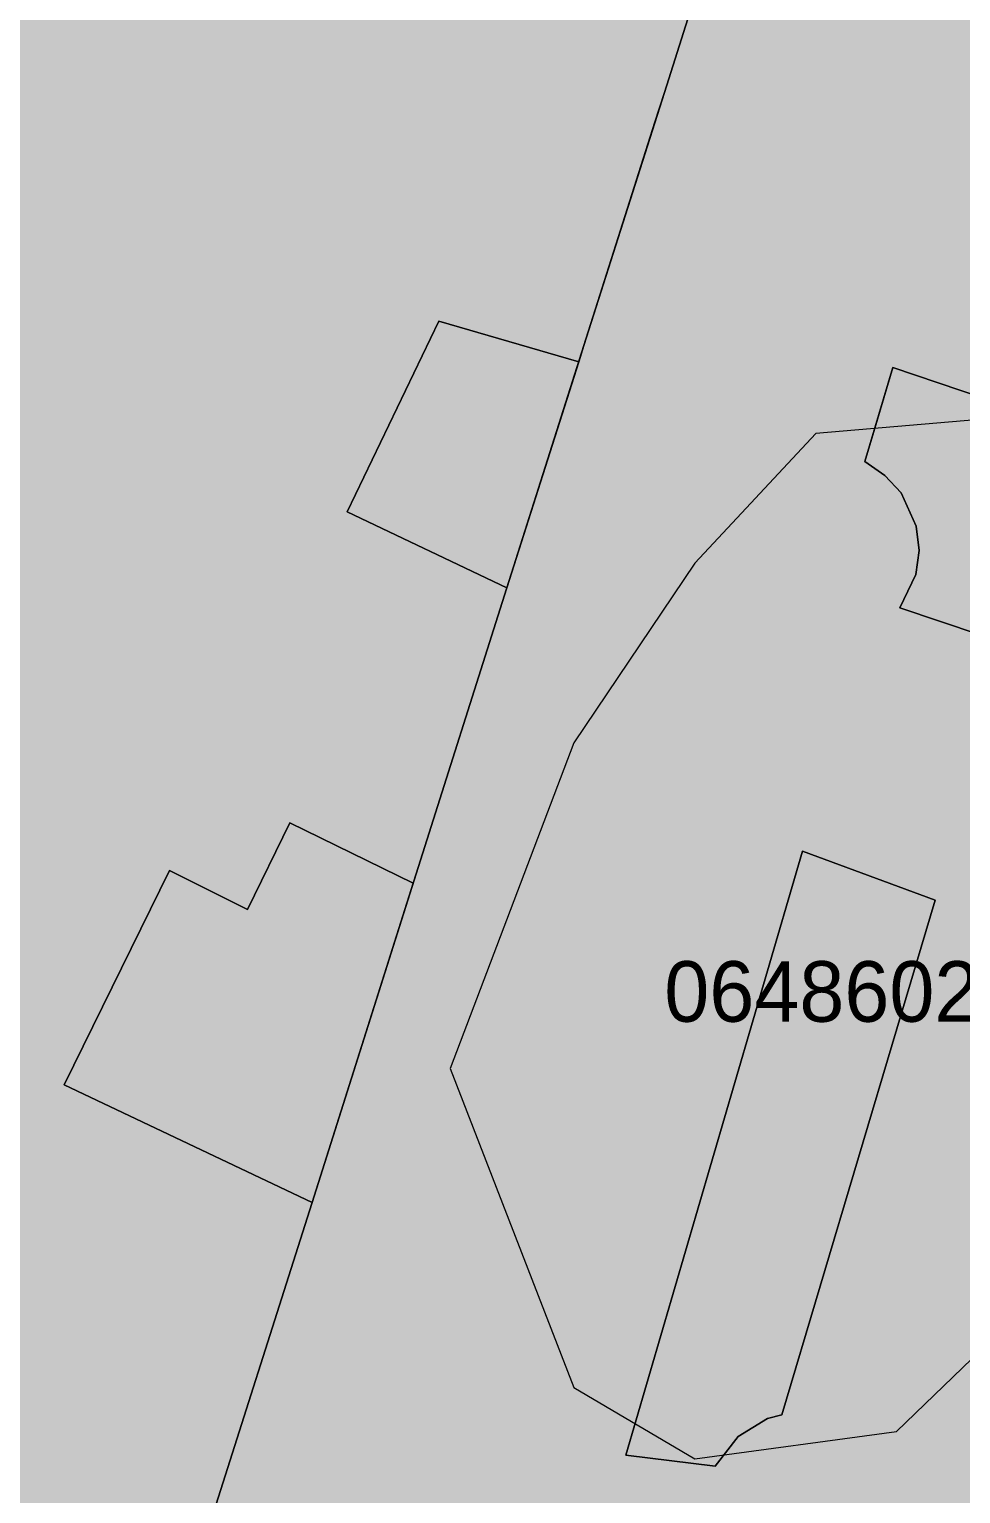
# Model space of a CAD drawing. Header units: metres. Extents: x -6 to 1255, y -2 to 532.
# Drawn here: x 885.21 to 900.59, y 147.87 to 172.07 of the extents above; entities that cross this region are included whole.
import ezdxf

# ---------------------------------------------------------------- set-up
doc = ezdxf.new("R2010")
doc.units = ezdxf.units.M
doc.header["$MEASUREMENT"] = 0
for name, color, linetype, lineweight, true_color in [('TPX_BUILDINGS', 7, 'CONTINUOUS', 0, 0x000000), ('TPX_BUILDINGS_HATCH', 7, 'CONTINUOUS', 0, 0xf0f0f0), ('TPX_BUILDINGS_SHADOWS_HATCH', 7, 'CONTINUOUS', 0, 0x000000), ('TPX_BUILDINGS_SHADOWS_OUTLINES', 7, 'CONTINUOUS', 0, 0x000000), ('TPX_CADASTRES', 7, 'CONTINUOUS', 0, 0x646464), ('TPX_CADASTRES_TEXT', 7, 'CONTINUOUS', 0, 0x000000), ('TPX_RELIEF_CONTOUR_LINES', 7, 'CONTINUOUS', 0, 0x969696)]:
    doc.layers.add(name, color=color, linetype=linetype, lineweight=lineweight, true_color=true_color)

msp = doc.modelspace()

# ---------------------------------------------------------------- hatches: boundary and pattern name
at = {"layer": 'TPX_BUILDINGS_HATCH'}
h = msp.add_hatch(color=256, dxfattribs=at)
h.paths.add_polyline_path([(847.669, 150.964), (847.669, 150.244), (847.799, 149.544), (848.039, 148.864), (848.399, 148.244), (849.129, 147.454), (850.029, 146.874), (850.708, 146.634), (851.408, 146.504), (852.478, 146.554), (853.178, 146.744), (853.948, 147.124), (853.758, 146.114), (866.14, 144.245), (866.208, 144.234), (867.099, 144.08), (872.84, 143.087), (873.109, 143.04), (873.838, 142.914), (886.098, 140.784), (887.278, 144.504), (888.058, 146.954), (889.878, 152.684), (885.78, 154.625), (887.52, 158.165), (888.81, 157.525), (889.51, 158.955), (891.548, 157.955), (891.598, 158.114), (893.058, 162.714), (893.097, 162.836), (890.46, 164.095), (891.97, 167.245), (894.283, 166.574), (894.368, 166.844), (895.543, 170.534), (895.699, 171.024), (896.189, 172.574), (896.465, 173.443), (896.519, 173.614), (897.749, 177.484), (875.051, 186.189), (873.109, 186.934), (872.499, 187.173), (866.419, 189.554), (863.27, 183.175), (853.075, 162.517), (849.289, 154.844), (850.109, 154.364), (849.409, 153.974), (848.859, 153.514), (848.399, 152.964), (847.909, 152.014), (847.669, 150.964)])
h.paths.add_polyline_path([(862.12, 154.355), (862.91, 155.975), (867, 153.975), (866.82, 153.615), (862.12, 154.355)], flags=16)
h = msp.add_hatch(color=256, dxfattribs=at)
h.paths.add_polyline_path([(887.278, 144.504), (886.098, 140.784), (889.808, 139.904), (892.248, 139.324), (894.138, 138.874), (897.698, 138.034), (899.648, 137.574), (901.958, 137.024), (905.988, 136.074), (907.208, 139.774), (907.778, 141.484), (907.901, 141.854), (913.581, 159.044), (914.218, 160.974), (914.405, 161.536), (915.298, 164.234), (915.848, 165.884), (917.178, 169.924), (914.088, 171.124), (900.919, 176.254), (897.749, 177.484), (896.519, 173.614), (896.465, 173.443), (896.189, 172.574), (895.699, 171.024), (895.543, 170.534), (894.368, 166.844), (894.283, 166.574), (893.097, 162.836), (893.058, 162.714), (891.598, 158.114), (891.548, 157.955), (889.878, 152.684), (888.058, 146.954), (887.278, 144.504)])
h.paths.add_polyline_path([(895.06, 148.505), (897.98, 158.485), (900.17, 157.675), (897.64, 149.175), (897.4, 149.115), (896.92, 148.815), (896.54, 148.325), (895.06, 148.505)], flags=16)
h.paths.add_polyline_path([(899.01, 164.925), (899.47, 166.475), (909.65, 163.035), (909.24, 161.505), (908.64, 161.395), (908.28, 161.215), (907.97, 160.955), (907.63, 160.445), (907.47, 159.855), (899.59, 162.505), (899.85, 163.055), (899.91, 163.455), (899.86, 163.855), (899.61, 164.405), (899.34, 164.695), (899.01, 164.925)], flags=16)
at = {"layer": 'TPX_BUILDINGS_SHADOWS_HATCH'}
for points in [[(891.97, 167.245), (890.46, 164.095), (893.097, 162.836), (894.283, 166.574), (891.97, 167.245)], [(899.217, 165.624), (899.01, 164.925), (899.34, 164.695), (899.61, 164.405), (899.86, 163.855), (899.91, 163.455), (899.85, 163.055), (899.59, 162.505), (907.47, 159.855), (907.63, 160.445), (907.97, 160.955), (908.28, 161.215), (908.64, 161.395), (909.24, 161.505), (909.65, 163.035), (899.47, 166.475), (899.217, 165.624)], [(887.52, 158.165), (885.78, 154.625), (889.878, 152.684), (891.548, 157.955), (889.51, 158.955), (888.81, 157.525), (887.52, 158.165)], [(895.573, 150.258), (895.06, 148.505), (896.54, 148.325), (896.92, 148.815), (897.4, 149.115), (897.64, 149.175), (900.17, 157.675), (897.98, 158.485), (895.573, 150.258)]]:
    msp.add_hatch(color=256, dxfattribs=at).paths.add_polyline_path(points)

# ---------------------------------------------------------------- linework, layer by layer
at = {"layer": 'TPX_BUILDINGS', "elevation": 0.042}
for points in [[(873.838, 142.914), (886.098, 140.784), (887.278, 144.504), (888.058, 146.954), (889.878, 152.684), (885.78, 154.625), (887.52, 158.165), (888.81, 157.525), (889.51, 158.955), (891.548, 157.955), (891.598, 158.114), (893.058, 162.714), (893.097, 162.836), (890.46, 164.095), (891.97, 167.245), (894.283, 166.574), (894.368, 166.844), (895.543, 170.534), (895.699, 171.024), (896.189, 172.574)], [(896.189, 172.574), (895.699, 171.024), (895.543, 170.534), (894.368, 166.844), (894.283, 166.574), (893.097, 162.836), (893.058, 162.714), (891.598, 158.114), (891.548, 157.955), (889.878, 152.684), (888.058, 146.954)]]:
    msp.add_lwpolyline(points, dxfattribs=at)
for points in [[(899.01, 164.925), (899.47, 166.475), (909.65, 163.035), (909.24, 161.505), (908.64, 161.395), (908.28, 161.215), (907.97, 160.955), (907.63, 160.445), (907.47, 159.855), (899.59, 162.505), (899.85, 163.055), (899.91, 163.455), (899.86, 163.855), (899.61, 164.405), (899.34, 164.695)], [(895.06, 148.505), (897.98, 158.485), (900.17, 157.675), (897.64, 149.175), (897.4, 149.115), (896.92, 148.815), (896.54, 148.325)]]:
    msp.add_lwpolyline(points, close=True, dxfattribs=at)
at = {"layer": 'TPX_BUILDINGS_SHADOWS_OUTLINES', "elevation": 0.039}
for points in [[(891.97, 167.245), (890.46, 164.095), (893.097, 162.836), (894.283, 166.574)], [(899.217, 165.624), (899.01, 164.925), (899.34, 164.695), (899.61, 164.405), (899.86, 163.855), (899.91, 163.455), (899.85, 163.055), (899.59, 162.505), (907.47, 159.855), (907.63, 160.445), (907.97, 160.955), (908.28, 161.215), (908.64, 161.395), (909.24, 161.505), (909.65, 163.035), (899.47, 166.475)], [(887.52, 158.165), (885.78, 154.625), (889.878, 152.684), (891.548, 157.955), (889.51, 158.955), (888.81, 157.525)], [(895.573, 150.258), (895.06, 148.505), (896.54, 148.325), (896.92, 148.815), (897.4, 149.115), (897.64, 149.175), (900.17, 157.675), (897.98, 158.485)]]:
    msp.add_lwpolyline(points, close=True, dxfattribs=at)
at = {"layer": 'TPX_CADASTRES', "elevation": 0.024}
for points in [[(853.758, 146.115), (866.208, 144.235), (873.838, 142.915), (886.098, 140.784), (887.278, 144.504), (888.058, 146.954), (889.878, 152.684), (891.598, 158.114), (893.058, 162.714), (894.368, 166.844), (895.699, 171.024), (896.189, 172.574), (896.519, 173.614), (897.749, 177.484), (873.109, 186.935), (866.419, 189.555), (849.289, 154.845)], [(896.189, 172.574), (895.699, 171.024), (894.368, 166.844), (893.058, 162.714), (891.598, 158.114), (889.878, 152.684), (888.058, 146.954), (887.278, 144.504), (886.098, 140.784), (889.808, 139.904), (892.248, 139.324), (894.138, 138.874), (897.698, 138.034), (899.648, 137.574), (901.958, 137.024), (905.988, 136.074), (907.208, 139.774), (907.778, 141.484), (914.218, 160.974), (915.298, 164.234), (915.848, 165.884), (917.178, 169.924), (914.088, 171.124), (900.919, 176.254)]]:
    msp.add_lwpolyline(points, dxfattribs=at)
at = {"layer": 'TPX_RELIEF_CONTOUR_LINES', "elevation": 0.045}
msp.add_lwpolyline([(898.201, 165.389), (896.203, 163.244), (894.205, 160.277), (892.161, 154.896), (894.205, 149.626), (896.203, 148.446), (899.534, 148.9), (904.196, 153.396), (908.392, 154.896), (909.968, 156.895), (910.19, 157.894), (910.19, 159.227), (909.282, 160.892), (908.801, 162.891), (906.194, 164.889), (904.196, 165.585), (902.198, 165.731), (898.201, 165.389)], dxfattribs=at)

# ---------------------------------------------------------------- texts
at = {"layer": 'TPX_CADASTRES_TEXT'}
msp.add_text('0648602VK4704H', height=1, dxfattribs=at).set_placement((895.697, 155.668, 0.024))

doc.saveas('drawing.dxf')
